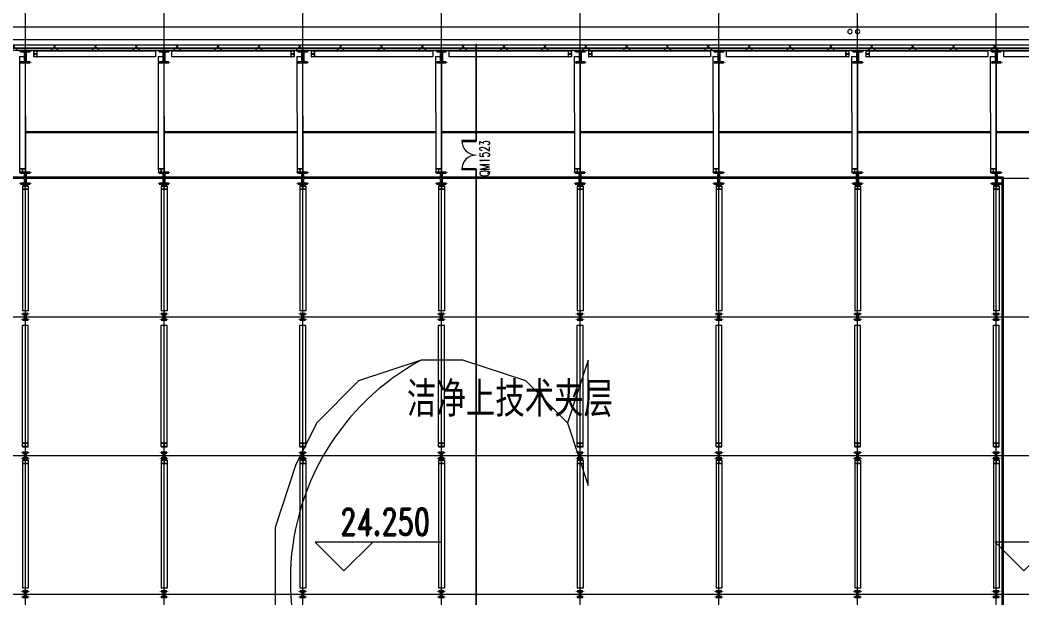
# Model space of a CAD drawing. Header units: millimetres. Extents: x -30000 to 430621, y -31706 to 192400.
# Drawn here: x 14121 to 66133, y 129402 to 159412 of the extents above; entities that cross this region are included whole.
import ezdxf

# ---------------------------------------------------------------- set-up
doc = ezdxf.new("R2010")
doc.units = ezdxf.units.MM
doc.linetypes.add('轴网线', pattern=[22.04, 18.38, -1.83, 0, -1.83])
doc.layers.get('0').update_dxf_attribs({"color": 8})
for name, color, linetype, lineweight in [('A-ANNO-NOTE', 8, 'Continuous', 5), ('A-AREA-IDEN', 8, 'Continuous', 9), ('A-DETL-GENF', 8, 'Continuous', 18), ('A-DOOR', 8, 'Continuous', 5), ('A-DOOR-IDEN', 8, 'Continuous', 9), ('A-DOOR-OPNG', 8, 'Continuous', 5), ('A-FLOR-HRAL', 8, 'Continuous', 5), ('A-WALL', 8, 'Continuous', 5), ('A-WALL-FNSH', 8, 'Continuous', 9), ('A-WALL-PATT', 8, 'Continuous', 9), ('G-IMPT', 8, 'Continuous', 5), ('P-PIPE', 8, 'Continuous', 5), ('S-BEAM', 8, 'Continuous', 5), ('S-COLS', 8, 'Continuous', 5), ('S-GRID', 8, 'Continuous', 9)]:
    doc.layers.add(name, color=color, linetype=linetype, lineweight=lineweight)
doc.styles.add('RomanD_1', font='romand__.ttf', dxfattribs={"width": 0.7, "height": 500})
doc.styles.add('RomanD_2', font='romand__.ttf', dxfattribs={"width": 0.7, "height": 1400})
doc.styles.add('仿宋_4', font='simfang.ttf', dxfattribs={"width": 0.7, "height": 1600})
pattern_1 = [(45, (-4e-09, 0), (-1060.66, 1060.66), []), (135, (-4e-09, 0), (-1060.66, -1060.66), [])]

# ---------------------------------------------------------------- blocks, each defined once
blk = doc.blocks.new('X-AR-F3-00-W-002_HLP2_rvt-1-LAY-4F-1_500-A')
at = {"layer": 'P-PIPE', "color": 96, "true_color": 0x007f00}
for centre, start, end in [((57200, 158811), 0, 180), ((57200, 158811), 180, 0), ((57600, 158811), 0, 180), ((57600, 158811), 180, 0)]:
    blk.add_arc(centre, 110, start, end, dxfattribs=at)
blk = doc.blocks.new('钢_柱_焊接H - H600X500X20X30-659261-LAY-4F-1_500-A')
at = {"layer": 'S-COLS', "lineweight": 15, "true_color": 0xdddddd}
blk.add_hatch(color=254, dxfattribs=at).paths.add_polyline_path([(-250, -300), (250, -300), (250, -270), (10, -270), (10, 270), (250, 270), (250, 300), (-250, 300), (-250, 270), (-10, 270), (-10, -270), (-250, -270)], flags=0)
at = {"layer": 'S-COLS', "color": 8, "lineweight": 35, "true_color": 0x777777}
for p, q in [((-250, 300), (250, 300)), ((-250, 270), (-250, 300)), ((-10, 270), (-250, 270)), ((-10, -270), (-10, 270)), ((10, 270), (10, -270)), ((250, 270), (10, 270)), ((250, 300), (250, 270)), ((-250, -270), (-10, -270)), ((-250, -300), (-250, -270)), ((250, -300), (-250, -300)), ((10, -270), (250, -270)), ((250, -270), (250, -300))]:
    blk.add_line(p, q, dxfattribs=at)
blk = doc.blocks.new('钢_柱_热轧H - HW300X300-659267-LAY-4F-1_500-A')
at = {"layer": 'S-COLS', "lineweight": 15, "true_color": 0xdddddd}
h = blk.add_hatch(color=254, dxfattribs=at)
h.paths.add_polyline_path([(5, -122), (5, 122), (-5, 122), (-5, -122)], flags=0)
h.paths.add_polyline_path([(9, -131), (5, -122), (-5, -131), (5, -131)], flags=0)
h.paths.add_polyline_path([(-8, -150), (150, -150), (150, -135), (-150, -135), (-145, -150)], flags=0)
h.paths.add_polyline_path([(5, 122), (5, 131), (-5, 129)], flags=0)
h.paths.add_polyline_path([(9, 131), (18, 135), (150, 135), (150, 150), (-150, 150), (-145, 135), (5, 132)], flags=0)
at = {"layer": 'S-COLS', "color": 8, "lineweight": 35, "true_color": 0x777777}
for p, q in [((-150, 150), (150, 150)), ((-150, 135), (-150, 150)), ((-18, 135), (-150, 135)), ((-5, -122), (-5, 122)), ((5, 122), (5, -122)), ((150, 135), (18, 135)), ((150, 150), (150, 135)), ((-150, -135), (-18, -135)), ((-150, -150), (-150, -135)), ((150, -150), (-150, -150)), ((18, -135), (150, -135)), ((150, -135), (150, -150))]:
    blk.add_line(p, q, dxfattribs=at)
for centre, start, end in [((-18, 122), 360, 90), ((18, 122), 90, 180), ((-18, -122), 270, 360), ((18, -122), 180, 270)]:
    blk.add_arc(centre, 13, start, end, dxfattribs=at)
blk = doc.blocks.new('钢_柱_热轧H - HW300X300-659268-LAY-4F-1_500-A')
at = {"layer": 'S-COLS', "lineweight": 15, "true_color": 0xdddddd}
h = blk.add_hatch(color=254, dxfattribs=at)
h.paths.add_polyline_path([(5, 122), (5, 131), (-5, 129), (0, 125)], flags=0)
h.paths.add_polyline_path([(5, -122), (0, 122), (-5, 122), (0, -122)], flags=0)
h.paths.add_polyline_path([(9, -131), (5, -122), (0, -131), (5, -131)], flags=0)
h.paths.add_polyline_path([(-150, -150), (150, -150), (150, -135), (-150, -135)], flags=0)
h.paths.add_polyline_path([(9, 131), (18, 135), (150, 135), (150, 150), (-150, 150), (-145, 135), (5, 132)], flags=0)
at = {"layer": 'S-COLS', "color": 8, "lineweight": 35, "true_color": 0x777777}
for p, q in [((-150, 150), (150, 150)), ((-150, 135), (-150, 150)), ((-18, 135), (-150, 135)), ((-5, -122), (-5, 122)), ((5, 122), (5, -122)), ((150, 135), (18, 135)), ((150, 150), (150, 135)), ((-150, -135), (-18, -135)), ((-150, -150), (-150, -135)), ((150, -150), (-150, -150)), ((18, -135), (150, -135)), ((150, -135), (150, -150))]:
    blk.add_line(p, q, dxfattribs=at)
for centre, start, end in [((-18, 122), 360, 90), ((18, 122), 90, 180), ((-18, -122), 270, 360), ((18, -122), 180, 270)]:
    blk.add_arc(centre, 13, start, end, dxfattribs=at)
blk = doc.blocks.new('钢_柱_热轧H - HW300X300-659269-LAY-4F-1_500-A')
at = {"layer": 'S-COLS', "lineweight": 15, "true_color": 0xdddddd}
h = blk.add_hatch(color=254, dxfattribs=at)
h.paths.add_polyline_path([(5, -122), (5, 122), (-5, 122), (-5, -122)], flags=0)
h.paths.add_polyline_path([(9, -131), (5, -122), (-5, -131), (5, -131)], flags=0)
h.paths.add_polyline_path([(-150, -150), (150, -150), (150, -135), (-150, -135), (-150, -150)], flags=0)
h.paths.add_polyline_path([(5, 122), (5, 131), (-5, 129)], flags=0)
h.paths.add_polyline_path([(9, 131), (18, 135), (150, 135), (150, 150), (-150, 150), (-145, 135), (5, 132)], flags=0)
at = {"layer": 'S-COLS', "color": 8, "lineweight": 35, "true_color": 0x777777}
for p, q in [((-150, 150), (150, 150)), ((-150, 135), (-150, 150)), ((-18, 135), (-150, 135)), ((-5, -122), (-5, 122)), ((5, 122), (5, -122)), ((150, 135), (18, 135)), ((150, 150), (150, 135)), ((-150, -135), (-18, -135)), ((-150, -150), (-150, -135)), ((150, -150), (-150, -150)), ((18, -135), (150, -135)), ((150, -135), (150, -150))]:
    blk.add_line(p, q, dxfattribs=at)
for centre, start, end in [((-18, 122), 360, 90), ((18, 122), 90, 180), ((-18, -122), 270, 360), ((18, -122), 180, 270)]:
    blk.add_arc(centre, 13, start, end, dxfattribs=at)
blk = doc.blocks.new('钢_柱_焊接H - H600X500X20X30-V91-LAY-4F-1_500-A')
at = {"layer": 'S-COLS', "lineweight": 15, "true_color": 0xdddddd}
h = blk.add_hatch(color=254, dxfattribs=at)
h.paths.add_polyline_path([(0, -300), (250, -300), (250, -270), (10, -270), (10, 0), (-10, 0), (-10, -270), (-250, -270), (-250, -300), (-81, -300)], flags=0)
h.paths.add_polyline_path([(10, 50), (10, 270), (250, 270), (250, 300), (-250, 298), (-250, 270), (-10, 270), (-10, 50), (5, 50)], flags=0)
at = {"layer": 'S-COLS', "color": 8, "lineweight": 35, "true_color": 0x777777}
for p, q in [((-250, 270), (-250, 298)), ((-10, 270), (-250, 270)), ((-10, 50), (-10, 270)), ((-10, -270), (-10, 0)), ((5, 300), (250, 300)), ((10, 270), (10, 50)), ((250, 270), (10, 270)), ((10, 0), (10, -270)), ((250, 300), (250, 270)), ((-250, -270), (-10, -270)), ((-250, -300), (-250, -270)), ((250, -300), (-250, -300)), ((10, -270), (250, -270)), ((250, -270), (250, -300))]:
    blk.add_line(p, q, dxfattribs=at)
blk = doc.blocks.new('钢_柱_焊接H - H600X500X20X30-V92-LAY-4F-1_500-A')
at = {"layer": 'S-COLS', "lineweight": 15, "true_color": 0xdddddd}
h = blk.add_hatch(color=254, dxfattribs=at)
h.paths.add_polyline_path([(-250, -300), (250, -300), (250, -270), (10, -270), (10, 0), (-10, 0), (-10, -270), (-250, -270)], flags=0)
h.paths.add_polyline_path([(-10, 50), (10, 50), (10, 270), (250, 270), (250, 300), (-250, 298), (-250, 270), (-10, 270)], flags=0)
at = {"layer": 'S-COLS', "color": 8, "lineweight": 35, "true_color": 0x777777}
for p, q in [((-250, 270), (-250, 298)), ((-10, 270), (-250, 270)), ((-10, 50), (-10, 270)), ((-10, -270), (-10, 0)), ((5, 300), (250, 300)), ((10, 270), (10, 50)), ((250, 270), (10, 270)), ((10, 0), (10, -270)), ((250, 300), (250, 270)), ((-250, -270), (-10, -270)), ((-250, -300), (-250, -270)), ((250, -300), (-250, -300)), ((10, -270), (250, -270)), ((250, -270), (250, -300))]:
    blk.add_line(p, q, dxfattribs=at)
blk = doc.blocks.new('钢_柱_焊接H - H600X500X20X30-V93-LAY-4F-1_500-A')
at = {"layer": 'S-COLS', "lineweight": 15, "true_color": 0xdddddd}
h = blk.add_hatch(color=254, dxfattribs=at)
h.paths.add_polyline_path([(-250, -300), (250, -300), (250, -270), (10, -270), (10, 0), (-10, 0), (-10, -270), (-250, -270)], flags=0)
h.paths.add_polyline_path([(-10, 50), (10, 50), (10, 270), (250, 270), (250, 300), (-250, 298), (-250, 270), (-10, 270)], flags=0)
at = {"layer": 'S-COLS', "color": 8, "lineweight": 35, "true_color": 0x777777}
for p, q in [((-250, 270), (-250, 298)), ((-10, 270), (-250, 270)), ((-10, 50), (-10, 270)), ((-10, -270), (-10, 0)), ((5, 300), (250, 300)), ((10, 270), (10, 50)), ((250, 270), (10, 270)), ((10, 0), (10, -270)), ((250, 300), (250, 270)), ((-250, -270), (-10, -270)), ((-250, -300), (-250, -270)), ((250, -300), (-250, -300)), ((10, -270), (250, -270)), ((250, -270), (250, -300))]:
    blk.add_line(p, q, dxfattribs=at)
blk = doc.blocks.new('钢_柱_焊接H - H600X500X20X30-V94-LAY-4F-1_500-A')
at = {"layer": 'S-COLS', "lineweight": 15, "true_color": 0xdddddd}
h = blk.add_hatch(color=254, dxfattribs=at)
h.paths.add_polyline_path([(250, -300), (250, -270), (10, -270), (10, 0), (-10, 0), (-10, -270), (-250, -270), (-250, -300)], flags=0)
h.paths.add_polyline_path([(-10, 50), (10, 50), (10, 270), (250, 270), (250, 300), (-250, 298), (-250, 270), (-10, 270)], flags=0)
at = {"layer": 'S-COLS', "color": 8, "lineweight": 35, "true_color": 0x777777}
for p, q in [((-250, 270), (-250, 298)), ((-10, 270), (-250, 270)), ((-10, 50), (-10, 270)), ((-10, -270), (-10, 0)), ((5, 300), (250, 300)), ((10, 270), (10, 50)), ((250, 270), (10, 270)), ((10, 0), (10, -270)), ((250, 300), (250, 270)), ((-250, -270), (-10, -270)), ((-250, -300), (-250, -270)), ((250, -300), (-250, -300)), ((10, -270), (250, -270)), ((250, -270), (250, -300))]:
    blk.add_line(p, q, dxfattribs=at)
blk = doc.blocks.new('钢_柱_焊接H - H600X500X20X30-V95-LAY-4F-1_500-A')
at = {"layer": 'S-COLS', "lineweight": 15, "true_color": 0xdddddd}
h = blk.add_hatch(color=254, dxfattribs=at)
h.paths.add_polyline_path([(0, -300), (250, -300), (250, -270), (10, -270), (10, 0), (-10, 0), (-10, -270), (-250, -270), (-250, -300), (-145, -300)], flags=0)
h.paths.add_polyline_path([(-2, 50), (10, 50), (10, 270), (250, 270), (250, 300), (-250, 298), (-250, 270), (-10, 270), (-10, 50)], flags=0)
at = {"layer": 'S-COLS', "color": 8, "lineweight": 35, "true_color": 0x777777}
for p, q in [((-250, 270), (-250, 298)), ((-10, 270), (-250, 270)), ((-10, 50), (-10, 270)), ((-10, -270), (-10, 0)), ((5, 300), (250, 300)), ((10, 270), (10, 50)), ((250, 270), (10, 270)), ((10, 0), (10, -270)), ((250, 300), (250, 270)), ((-250, -270), (-10, -270)), ((-250, -300), (-250, -270)), ((250, -300), (-250, -300)), ((10, -270), (250, -270)), ((250, -270), (250, -300))]:
    blk.add_line(p, q, dxfattribs=at)
blk = doc.blocks.new('钢_柱_焊接H - H600X500X20X30-V96-LAY-4F-1_500-A')
at = {"layer": 'S-COLS', "lineweight": 15, "true_color": 0xdddddd}
h = blk.add_hatch(color=254, dxfattribs=at)
h.paths.add_polyline_path([(5, -300), (250, -300), (250, -270), (10, -270), (10, 0), (-10, 0), (-10, -270), (-250, -270), (-250, -300), (0, -300)], flags=0)
h.paths.add_polyline_path([(-10, 50), (10, 50), (10, 270), (250, 270), (250, 300), (-250, 298), (-250, 270), (-10, 270), (-10, 102)], flags=0)
at = {"layer": 'S-COLS', "color": 8, "lineweight": 35, "true_color": 0x777777}
for p, q in [((-250, 270), (-250, 298)), ((-10, 270), (-250, 270)), ((-10, 50), (-10, 270)), ((-10, -270), (-10, 0)), ((5, 300), (250, 300)), ((10, 270), (10, 50)), ((250, 270), (10, 270)), ((10, 0), (10, -270)), ((250, 300), (250, 270)), ((-250, -270), (-10, -270)), ((-250, -300), (-250, -270)), ((250, -300), (-250, -300)), ((10, -270), (250, -270)), ((250, -270), (250, -300))]:
    blk.add_line(p, q, dxfattribs=at)
blk = doc.blocks.new('钢_梁_焊接H - H300X300X10X15-658892-LAY-4F-1_500-A')
at = {"layer": 'S-BEAM', "color": 8, "lineweight": 15, "true_color": 0x777777}
for p, q in [((14250, 143565), (14550, 143565)), ((14250, 137446), (14250, 143565)), ((14550, 137446), (14550, 143565)), ((14550, 137446), (14250, 137446)), ((14250, 137446), (14250, 137436)), ((14250, 137436), (14395, 137436)), ((14250, 137267), (14250, 137436)), ((14395, 137436), (14395, 137267)), ((14405, 137267), (14405, 137436)), ((14405, 137436), (14550, 137436)), ((14550, 137436), (14550, 137446)), ((14550, 137267), (14550, 137436)), ((14395, 137267), (14250, 137267)), ((14250, 137267), (14250, 137258)), ((14250, 137258), (14550, 137258)), ((14550, 137267), (14405, 137267)), ((14550, 137258), (14550, 137267))]:
    blk.add_line(p, q, dxfattribs=at)
blk = doc.blocks.new('钢_梁_焊接H - H300X300X10X15-658893-LAY-4F-1_500-A')
at = {"layer": 'S-BEAM', "color": 8, "lineweight": 15, "true_color": 0x777777}
for p, q in [((14550, 150800), (14250, 150800)), ((14250, 150800), (14250, 150791)), ((14250, 150791), (14395, 150791)), ((14250, 150791), (14250, 150630)), ((14395, 150630), (14250, 150630)), ((14250, 150630), (14250, 150621)), ((14250, 150621), (14550, 150621)), ((14250, 150621), (14250, 144310)), ((14395, 150791), (14395, 150630)), ((14405, 150630), (14405, 150791)), ((14405, 150791), (14550, 150791)), ((14550, 150630), (14405, 150630)), ((14550, 150791), (14550, 150800)), ((14550, 150791), (14550, 150630)), ((14550, 150621), (14550, 150630)), ((14550, 150621), (14550, 144310)), ((14550, 144310), (14250, 144310))]:
    blk.add_line(p, q, dxfattribs=at)
blk = doc.blocks.new('钢_梁_焊接H - H300X300X10X15-658894-LAY-4F-1_500-A')
at = {"layer": 'S-BEAM', "color": 8, "lineweight": 15, "true_color": 0x777777}
for p, q in [((14550, 136567), (14250, 136567)), ((14250, 136567), (14250, 136558)), ((14250, 136558), (14395, 136558)), ((14250, 136558), (14250, 136389)), ((14395, 136389), (14250, 136389)), ((14250, 136389), (14250, 136379)), ((14250, 136379), (14550, 136379)), ((14250, 136379), (14250, 129906)), ((14395, 136558), (14395, 136389)), ((14405, 136389), (14405, 136558)), ((14405, 136558), (14550, 136558)), ((14550, 136389), (14405, 136389)), ((14550, 136558), (14550, 136567)), ((14550, 136558), (14550, 136389)), ((14550, 136379), (14550, 136389)), ((14550, 136379), (14550, 129906)), ((14550, 129906), (14250, 129906))]:
    blk.add_line(p, q, dxfattribs=at)
blk = doc.blocks.new('钢_梁_焊接H - H300X300X10X15-659056-LAY-4F-1_500-A')
at = {"layer": 'S-BEAM', "color": 8, "lineweight": 15, "true_color": 0x777777}
for p, q in [((14090, 157522), (14390, 157522)), ((14090, 157522), (14099, 151688)), ((14391, 157200), (14399, 151689)), ((14399, 151689), (14099, 151688)), ((14099, 151688), (14099, 151679)), ((14099, 151679), (14244, 151679)), ((14099, 151679), (14100, 151507)), ((14245, 151508), (14100, 151507)), ((14100, 151507), (14100, 151498)), ((14100, 151498), (14400, 151498)), ((14244, 151679), (14245, 151508)), ((14255, 151508), (14254, 151679)), ((14254, 151679), (14399, 151679)), ((14400, 151508), (14255, 151508)), ((14399, 151679), (14399, 151689)), ((14399, 151679), (14400, 151508)), ((14400, 151498), (14400, 151508))]:
    blk.add_line(p, q, dxfattribs=at)
blk = doc.blocks.new('钢_梁_焊接H - H300X300X10X15-V361-LAY-4F-1_500-A')
at = {"layer": 'S-BEAM', "color": 8, "lineweight": 15, "true_color": 0x777777}
for p, q in [((21290, 157522), (21590, 157522)), ((21290, 157522), (21299, 151688)), ((21591, 157200), (21599, 151689)), ((21599, 151689), (21299, 151688)), ((21299, 151688), (21299, 151679)), ((21299, 151679), (21444, 151679)), ((21299, 151679), (21300, 151507)), ((21445, 151508), (21300, 151507)), ((21300, 151507), (21300, 151498)), ((21300, 151498), (21600, 151498)), ((21444, 151679), (21445, 151508)), ((21455, 151508), (21454, 151679)), ((21454, 151679), (21599, 151679)), ((21600, 151508), (21455, 151508)), ((21599, 151679), (21599, 151689)), ((21599, 151679), (21600, 151508)), ((21600, 151498), (21600, 151508))]:
    blk.add_line(p, q, dxfattribs=at)
blk = doc.blocks.new('钢_梁_焊接H - H300X300X10X15-V362-LAY-4F-1_500-A')
at = {"layer": 'S-BEAM', "color": 8, "lineweight": 15, "true_color": 0x777777}
for p, q in [((28490, 157522), (28790, 157522)), ((28490, 157522), (28499, 151688)), ((28791, 157200), (28799, 151689)), ((28799, 151689), (28499, 151688)), ((28499, 151688), (28499, 151679)), ((28499, 151679), (28644, 151679)), ((28499, 151679), (28500, 151507)), ((28645, 151508), (28500, 151507)), ((28500, 151507), (28500, 151498)), ((28500, 151498), (28800, 151498)), ((28644, 151679), (28645, 151508)), ((28655, 151508), (28654, 151679)), ((28654, 151679), (28799, 151679)), ((28800, 151508), (28655, 151508)), ((28799, 151679), (28799, 151689)), ((28799, 151679), (28800, 151508)), ((28800, 151498), (28800, 151508))]:
    blk.add_line(p, q, dxfattribs=at)
blk = doc.blocks.new('钢_梁_焊接H - H300X300X10X15-V363-LAY-4F-1_500-A')
at = {"layer": 'S-BEAM', "color": 8, "lineweight": 15, "true_color": 0x777777}
for p, q in [((35690, 157522), (35990, 157522)), ((35690, 157522), (35699, 151688)), ((35991, 157200), (35999, 151689)), ((35999, 151689), (35699, 151688)), ((35699, 151688), (35699, 151679)), ((35699, 151679), (35844, 151679)), ((35699, 151679), (35700, 151507)), ((35845, 151508), (35700, 151507)), ((35700, 151507), (35700, 151498)), ((35700, 151498), (36000, 151498)), ((35844, 151679), (35845, 151508)), ((35855, 151508), (35854, 151679)), ((35854, 151679), (35999, 151679)), ((36000, 151508), (35855, 151508)), ((35999, 151679), (35999, 151689)), ((35999, 151679), (36000, 151508)), ((36000, 151498), (36000, 151508))]:
    blk.add_line(p, q, dxfattribs=at)
blk = doc.blocks.new('钢_梁_焊接H - H300X300X10X15-V364-LAY-4F-1_500-A')
at = {"layer": 'S-BEAM', "color": 8, "lineweight": 15, "true_color": 0x777777}
for p, q in [((42890, 157522), (43190, 157522)), ((42890, 157522), (42899, 151688)), ((43191, 157200), (43199, 151689)), ((43199, 151689), (42899, 151688)), ((42899, 151688), (42899, 151679)), ((42899, 151679), (43044, 151679)), ((42899, 151679), (42900, 151507)), ((43045, 151508), (42900, 151507)), ((42900, 151507), (42900, 151498)), ((42900, 151498), (43200, 151498)), ((43044, 151679), (43045, 151508)), ((43055, 151508), (43054, 151679)), ((43054, 151679), (43199, 151679)), ((43200, 151508), (43055, 151508)), ((43199, 151679), (43199, 151689)), ((43199, 151679), (43200, 151508)), ((43200, 151498), (43200, 151508))]:
    blk.add_line(p, q, dxfattribs=at)
blk = doc.blocks.new('钢_梁_焊接H - H300X300X10X15-V365-LAY-4F-1_500-A')
at = {"layer": 'S-BEAM', "color": 8, "lineweight": 15, "true_color": 0x777777}
for p, q in [((50090, 157522), (50390, 157522)), ((50090, 157522), (50099, 151688)), ((50391, 157200), (50399, 151689)), ((50399, 151689), (50099, 151688)), ((50099, 151688), (50099, 151679)), ((50099, 151679), (50244, 151679)), ((50099, 151679), (50100, 151507)), ((50245, 151508), (50100, 151507)), ((50100, 151507), (50100, 151498)), ((50100, 151498), (50400, 151498)), ((50244, 151679), (50245, 151508)), ((50255, 151508), (50254, 151679)), ((50254, 151679), (50399, 151679)), ((50400, 151508), (50255, 151508)), ((50399, 151679), (50399, 151689)), ((50399, 151679), (50400, 151508)), ((50400, 151498), (50400, 151508))]:
    blk.add_line(p, q, dxfattribs=at)
blk = doc.blocks.new('钢_梁_焊接H - H300X300X10X15-V366-LAY-4F-1_500-A')
at = {"layer": 'S-BEAM', "color": 8, "lineweight": 15, "true_color": 0x777777}
for p, q in [((57290, 157522), (57590, 157522)), ((57290, 157522), (57299, 151688)), ((57591, 157200), (57599, 151689)), ((57599, 151689), (57299, 151688)), ((57299, 151688), (57299, 151679)), ((57299, 151679), (57444, 151679)), ((57299, 151679), (57300, 151507)), ((57445, 151508), (57300, 151507)), ((57300, 151507), (57300, 151498)), ((57300, 151498), (57600, 151498)), ((57444, 151679), (57445, 151508)), ((57455, 151508), (57454, 151679)), ((57454, 151679), (57599, 151679)), ((57600, 151508), (57455, 151508)), ((57599, 151679), (57599, 151689)), ((57599, 151679), (57600, 151508)), ((57600, 151498), (57600, 151508))]:
    blk.add_line(p, q, dxfattribs=at)
blk = doc.blocks.new('钢_梁_焊接H - H300X300X10X15-V367-LAY-4F-1_500-A')
at = {"layer": 'S-BEAM', "color": 8, "lineweight": 15, "true_color": 0x777777}
for p, q in [((64490, 157522), (64790, 157522)), ((64490, 157522), (64499, 151688)), ((64791, 157200), (64799, 151689)), ((64799, 151689), (64499, 151688)), ((64499, 151688), (64499, 151679)), ((64499, 151679), (64644, 151679)), ((64499, 151679), (64500, 151507)), ((64645, 151508), (64500, 151507)), ((64500, 151507), (64500, 151498)), ((64500, 151498), (64800, 151498)), ((64644, 151679), (64645, 151508)), ((64655, 151508), (64654, 151679)), ((64654, 151679), (64799, 151679)), ((64800, 151508), (64655, 151508)), ((64799, 151679), (64799, 151689)), ((64799, 151679), (64800, 151508)), ((64800, 151498), (64800, 151508))]:
    blk.add_line(p, q, dxfattribs=at)
blk = doc.blocks.new('钢_梁_热轧H - HW300X300-659066-LAY-4F-1_500-A')
at = {"layer": 'S-BEAM', "color": 8, "lineweight": 15, "true_color": 0x777777}
for p, q in [((65196, 157500), (65196, 157800)), ((71382, 157800), (65196, 157800)), ((71391, 157800), (71382, 157800)), ((71382, 157800), (71382, 157500)), ((71391, 157668), (71391, 157800)), ((71548, 157800), (71391, 157800)), ((71391, 157500), (71391, 157632)), ((71540, 157655), (71398, 157655)), ((71398, 157645), (71540, 157645)), ((71556, 157800), (71548, 157800)), ((71548, 157800), (71548, 157668)), ((71548, 157632), (71548, 157500)), ((71556, 157500), (71556, 157800)), ((71382, 157500), (65196, 157500)), ((71382, 157500), (71391, 157500)), ((71548, 157500), (71391, 157500)), ((71548, 157500), (71556, 157500))]:
    blk.add_line(p, q, dxfattribs=at)
for centre, start_param, end_param in [((71398, 157668), 1.570796, 3.141593), ((71398, 157632), 0, 1.570796), ((71540, 157668), 3.141593, 4.712389), ((71540, 157632), 4.712389, 6.283185)]:
    blk.add_ellipse(centre, major_axis=(0, 13), ratio=0.581772, start_param=start_param, end_param=end_param, dxfattribs=at)
blk = doc.blocks.new('钢_梁_热轧H - HW300X300-659067-LAY-4F-1_500-A')
at = {"layer": 'S-BEAM', "color": 8, "lineweight": 15, "true_color": 0x777777}
for p, q in [((50796, 157500), (50796, 157800)), ((56982, 157800), (50796, 157800)), ((56991, 157800), (56982, 157800)), ((56982, 157800), (56982, 157500)), ((56991, 157668), (56991, 157800)), ((57148, 157800), (56991, 157800)), ((56991, 157500), (56991, 157632)), ((57140, 157655), (56998, 157655)), ((56998, 157645), (57140, 157645)), ((57156, 157800), (57148, 157800)), ((57148, 157800), (57148, 157668)), ((57148, 157632), (57148, 157500)), ((57156, 157500), (57156, 157800)), ((56982, 157500), (50796, 157500)), ((56982, 157500), (56991, 157500)), ((57148, 157500), (56991, 157500)), ((57148, 157500), (57156, 157500))]:
    blk.add_line(p, q, dxfattribs=at)
for centre, start_param, end_param in [((56998, 157668), 1.570796, 3.141593), ((56998, 157632), 0, 1.570796), ((57140, 157668), 3.141593, 4.712389), ((57140, 157632), 4.712389, 6.283185)]:
    blk.add_ellipse(centre, major_axis=(0, 13), ratio=0.581772, start_param=start_param, end_param=end_param, dxfattribs=at)
blk = doc.blocks.new('钢_梁_热轧H - HW300X300-659068-LAY-4F-1_500-A')
at = {"layer": 'S-BEAM', "color": 8, "lineweight": 15, "true_color": 0x777777}
for p, q in [((36396, 157500), (36396, 157800)), ((37775, 157800), (36396, 157800)), ((42582, 157800), (37825, 157800)), ((42591, 157800), (42582, 157800)), ((42582, 157800), (42582, 157500)), ((42591, 157668), (42591, 157800)), ((42748, 157800), (42591, 157800)), ((42591, 157500), (42591, 157632)), ((42740, 157655), (42598, 157655)), ((42598, 157645), (42740, 157645)), ((42756, 157800), (42748, 157800)), ((42748, 157800), (42748, 157668)), ((42748, 157632), (42748, 157500)), ((42756, 157500), (42756, 157800)), ((37775, 157500), (36396, 157500)), ((42582, 157500), (37825, 157500)), ((42582, 157500), (42591, 157500)), ((42748, 157500), (42591, 157500)), ((42748, 157500), (42756, 157500))]:
    blk.add_line(p, q, dxfattribs=at)
for centre, start_param, end_param in [((42598, 157668), 1.570796, 3.141593), ((42598, 157632), 0, 1.570796), ((42740, 157668), 3.141593, 4.712389), ((42740, 157632), 4.712389, 6.283185)]:
    blk.add_ellipse(centre, major_axis=(0, 13), ratio=0.581772, start_param=start_param, end_param=end_param, dxfattribs=at)
blk = doc.blocks.new('钢_梁_热轧H - HW300X300-659069-LAY-4F-1_500-A')
at = {"layer": 'S-BEAM', "color": 8, "lineweight": 15, "true_color": 0x777777}
for p, q in [((21996, 157500), (21996, 157800)), ((28182, 157800), (21996, 157800)), ((28191, 157800), (28182, 157800)), ((28182, 157800), (28182, 157500)), ((28191, 157668), (28191, 157800)), ((28348, 157800), (28191, 157800)), ((28191, 157500), (28191, 157632)), ((28340, 157655), (28198, 157655)), ((28198, 157645), (28340, 157645)), ((28356, 157800), (28348, 157800)), ((28348, 157800), (28348, 157668)), ((28348, 157632), (28348, 157500)), ((28356, 157500), (28356, 157800)), ((28182, 157500), (21996, 157500)), ((28182, 157500), (28191, 157500)), ((28348, 157500), (28191, 157500)), ((28348, 157500), (28356, 157500))]:
    blk.add_line(p, q, dxfattribs=at)
for centre, start_param, end_param in [((28198, 157668), 1.570796, 3.141593), ((28198, 157632), 0, 1.570796), ((28340, 157668), 3.141593, 4.712389), ((28340, 157632), 4.712389, 6.283185)]:
    blk.add_ellipse(centre, major_axis=(0, 13), ratio=0.581772, start_param=start_param, end_param=end_param, dxfattribs=at)
blk = doc.blocks.new('钢_梁_热轧H - HW300X300-659081-LAY-4F-1_500-A')
at = {"layer": 'S-BEAM', "color": 8, "lineweight": 15, "true_color": 0x777777}
for p, q in [((58044, 157800), (58035, 157800)), ((58035, 157800), (58035, 157500)), ((58044, 157668), (58044, 157800)), ((58201, 157800), (58044, 157800)), ((58044, 157500), (58044, 157632)), ((58194, 157655), (58052, 157655)), ((58052, 157645), (58194, 157645)), ((58210, 157800), (58201, 157800)), ((58201, 157800), (58201, 157668)), ((58201, 157632), (58201, 157500)), ((58210, 157500), (58210, 157800)), ((64356, 157800), (58210, 157800)), ((64356, 157800), (64356, 157500)), ((58035, 157500), (58044, 157500)), ((58201, 157500), (58044, 157500)), ((58201, 157500), (58210, 157500)), ((64356, 157500), (58210, 157500))]:
    blk.add_line(p, q, dxfattribs=at)
for centre, start_param, end_param in [((58052, 157668), 1.570796, 3.141593), ((58052, 157632), 0, 1.570796), ((58194, 157668), 3.141593, 4.712389), ((58194, 157632), 4.712389, 6.283185)]:
    blk.add_ellipse(centre, major_axis=(0, 13), ratio=0.581772, start_param=start_param, end_param=end_param, dxfattribs=at)
blk = doc.blocks.new('钢_梁_热轧H - HW300X300-659082-LAY-4F-1_500-A')
at = {"layer": 'S-BEAM', "color": 8, "lineweight": 15, "true_color": 0x777777}
for p, q in [((43644, 157800), (43635, 157800)), ((43635, 157800), (43635, 157500)), ((43644, 157668), (43644, 157800)), ((43801, 157800), (43644, 157800)), ((43644, 157500), (43644, 157632)), ((43794, 157655), (43652, 157655)), ((43652, 157645), (43794, 157645)), ((43810, 157800), (43801, 157800)), ((43801, 157800), (43801, 157668)), ((43801, 157632), (43801, 157500)), ((43810, 157500), (43810, 157800)), ((49956, 157800), (43810, 157800)), ((49956, 157800), (49956, 157500)), ((43635, 157500), (43644, 157500)), ((43801, 157500), (43644, 157500)), ((43801, 157500), (43810, 157500)), ((49956, 157500), (43810, 157500))]:
    blk.add_line(p, q, dxfattribs=at)
for centre, start_param, end_param in [((43652, 157668), 1.570796, 3.141593), ((43652, 157632), 0, 1.570796), ((43794, 157668), 3.141593, 4.712389), ((43794, 157632), 4.712389, 6.283185)]:
    blk.add_ellipse(centre, major_axis=(0, 13), ratio=0.581772, start_param=start_param, end_param=end_param, dxfattribs=at)
blk = doc.blocks.new('钢_梁_热轧H - HW300X300-659083-LAY-4F-1_500-A')
at = {"layer": 'S-BEAM', "color": 8, "lineweight": 15, "true_color": 0x777777}
for p, q in [((29244, 157800), (29235, 157800)), ((29235, 157800), (29235, 157500)), ((29244, 157668), (29244, 157800)), ((29401, 157800), (29244, 157800)), ((29244, 157500), (29244, 157632)), ((29394, 157655), (29252, 157655)), ((29252, 157645), (29394, 157645)), ((29410, 157800), (29401, 157800)), ((29401, 157800), (29401, 157668)), ((29401, 157632), (29401, 157500)), ((29410, 157500), (29410, 157800)), ((35556, 157800), (29410, 157800)), ((35556, 157800), (35556, 157500)), ((29235, 157500), (29244, 157500)), ((29401, 157500), (29244, 157500)), ((29401, 157500), (29410, 157500)), ((35556, 157500), (29410, 157500))]:
    blk.add_line(p, q, dxfattribs=at)
for centre, start_param, end_param in [((29252, 157668), 1.570796, 3.141593), ((29252, 157632), 0, 1.570796), ((29394, 157668), 3.141593, 4.712389), ((29394, 157632), 4.712389, 6.283185)]:
    blk.add_ellipse(centre, major_axis=(0, 13), ratio=0.581772, start_param=start_param, end_param=end_param, dxfattribs=at)
blk = doc.blocks.new('钢_梁_热轧H - HW300X300-659084-LAY-4F-1_500-A')
at = {"layer": 'S-BEAM', "color": 8, "lineweight": 15, "true_color": 0x777777}
for p, q in [((14844, 157800), (14835, 157800)), ((14835, 157800), (14835, 157500)), ((14844, 157668), (14844, 157800)), ((15001, 157800), (14844, 157800)), ((14844, 157500), (14844, 157632)), ((14994, 157655), (14852, 157655)), ((14852, 157645), (14994, 157645)), ((15010, 157800), (15001, 157800)), ((15001, 157800), (15001, 157668)), ((15001, 157632), (15001, 157500)), ((15010, 157500), (15010, 157800)), ((21156, 157800), (15010, 157800)), ((21156, 157800), (21156, 157500)), ((14835, 157500), (14844, 157500)), ((15001, 157500), (14844, 157500)), ((15001, 157500), (15010, 157500)), ((21156, 157500), (15010, 157500))]:
    blk.add_line(p, q, dxfattribs=at)
for centre, start_param, end_param in [((14852, 157668), 1.570796, 3.141593), ((14852, 157632), 0, 1.570796), ((14994, 157668), 3.141593, 4.712389), ((14994, 157632), 4.712389, 6.283185)]:
    blk.add_ellipse(centre, major_axis=(0, 13), ratio=0.581772, start_param=start_param, end_param=end_param, dxfattribs=at)
blk = doc.blocks.new('X-ST-F3-04-C-002_HLP2_rvt-1-LAY-4F-1_500-A')
at = {"color": 8, "lineweight": 15, "true_color": 0x777777}
for name, p in [('钢_柱_焊接H - H600X500X20X30-659261-LAY-4F-1_500-A', (14400, 157500)), ('钢_梁_热轧H - HW300X300-659084-LAY-4F-1_500-A', (0, 0)), ('钢_柱_焊接H - H600X500X20X30-659261-LAY-4F-1_500-A', (21600, 157500)), ('钢_梁_热轧H - HW300X300-659069-LAY-4F-1_500-A', (0, 0)), ('钢_柱_焊接H - H600X500X20X30-659261-LAY-4F-1_500-A', (28800, 157500)), ('钢_梁_热轧H - HW300X300-659083-LAY-4F-1_500-A', (0, 0)), ('钢_柱_焊接H - H600X500X20X30-659261-LAY-4F-1_500-A', (36000, 157500)), ('钢_梁_热轧H - HW300X300-659068-LAY-4F-1_500-A', (0, 0)), ('钢_柱_焊接H - H600X500X20X30-659261-LAY-4F-1_500-A', (43200, 157500)), ('钢_梁_热轧H - HW300X300-659082-LAY-4F-1_500-A', (0, 0)), ('钢_柱_焊接H - H600X500X20X30-659261-LAY-4F-1_500-A', (50400, 157500)), ('钢_梁_热轧H - HW300X300-659067-LAY-4F-1_500-A', (0, 0)), ('钢_柱_焊接H - H600X500X20X30-659261-LAY-4F-1_500-A', (57600, 157500)), ('钢_梁_热轧H - HW300X300-659081-LAY-4F-1_500-A', (0, 0)), ('钢_柱_焊接H - H600X500X20X30-659261-LAY-4F-1_500-A', (64800, 157500)), ('钢_梁_热轧H - HW300X300-659066-LAY-4F-1_500-A', (0, 0)), ('钢_梁_焊接H - H300X300X10X15-659056-LAY-4F-1_500-A', (0, 0)), ('钢_梁_焊接H - H300X300X10X15-V361-LAY-4F-1_500-A', (0, 0)), ('钢_梁_焊接H - H300X300X10X15-V362-LAY-4F-1_500-A', (0, 0)), ('钢_梁_焊接H - H300X300X10X15-V363-LAY-4F-1_500-A', (0, 0)), ('钢_梁_焊接H - H300X300X10X15-V364-LAY-4F-1_500-A', (0, 0)), ('钢_梁_焊接H - H300X300X10X15-V365-LAY-4F-1_500-A', (0, 0)), ('钢_梁_焊接H - H300X300X10X15-V366-LAY-4F-1_500-A', (0, 0)), ('钢_梁_焊接H - H300X300X10X15-V367-LAY-4F-1_500-A', (0, 0)), ('钢_柱_焊接H - H600X500X20X30-V91-LAY-4F-1_500-A', (14395, 151200)), ('钢_柱_焊接H - H600X500X20X30-V92-LAY-4F-1_500-A', (21595, 151200)), ('钢_柱_焊接H - H600X500X20X30-V93-LAY-4F-1_500-A', (28795, 151200)), ('钢_柱_焊接H - H600X500X20X30-V94-LAY-4F-1_500-A', (35995, 151200)), ('钢_柱_焊接H - H600X500X20X30-V95-LAY-4F-1_500-A', (43195, 151200)), ('钢_柱_焊接H - H600X500X20X30-V92-LAY-4F-1_500-A', (50395, 151200)), ('钢_柱_焊接H - H600X500X20X30-V93-LAY-4F-1_500-A', (57595, 151200)), ('钢_柱_焊接H - H600X500X20X30-V96-LAY-4F-1_500-A', (64795, 151200)), ('钢_梁_焊接H - H300X300X10X15-658893-LAY-4F-1_500-A', (0, 0)), ('钢_梁_焊接H - H300X300X10X15-658893-LAY-4F-1_500-A', (7200, 0)), ('钢_梁_焊接H - H300X300X10X15-658893-LAY-4F-1_500-A', (14400, 0)), ('钢_梁_焊接H - H300X300X10X15-658893-LAY-4F-1_500-A', (21600, 0)), ('钢_梁_焊接H - H300X300X10X15-658893-LAY-4F-1_500-A', (28800, 0)), ('钢_梁_焊接H - H300X300X10X15-658893-LAY-4F-1_500-A', (36000, 0)), ('钢_梁_焊接H - H300X300X10X15-658893-LAY-4F-1_500-A', (43200, 0)), ('钢_梁_焊接H - H300X300X10X15-658893-LAY-4F-1_500-A', (50400, 0)), ('钢_柱_热轧H - HW300X300-659269-LAY-4F-1_500-A', (14395, 144000)), ('钢_柱_热轧H - HW300X300-659269-LAY-4F-1_500-A', (21595, 144000)), ('钢_柱_热轧H - HW300X300-659269-LAY-4F-1_500-A', (28795, 144000)), ('钢_柱_热轧H - HW300X300-659269-LAY-4F-1_500-A', (35995, 144000)), ('钢_柱_热轧H - HW300X300-659269-LAY-4F-1_500-A', (43195, 144000)), ('钢_柱_热轧H - HW300X300-659269-LAY-4F-1_500-A', (50395, 144000)), ('钢_柱_热轧H - HW300X300-659269-LAY-4F-1_500-A', (57595, 144000)), ('钢_柱_热轧H - HW300X300-659269-LAY-4F-1_500-A', (64795, 144000)), ('钢_梁_焊接H - H300X300X10X15-658892-LAY-4F-1_500-A', (0, 0)), ('钢_梁_焊接H - H300X300X10X15-658892-LAY-4F-1_500-A', (7200, 0)), ('钢_梁_焊接H - H300X300X10X15-658892-LAY-4F-1_500-A', (14400, 0)), ('钢_梁_焊接H - H300X300X10X15-658892-LAY-4F-1_500-A', (21600, 0)), ('钢_梁_焊接H - H300X300X10X15-658892-LAY-4F-1_500-A', (28800, 0)), ('钢_梁_焊接H - H300X300X10X15-658892-LAY-4F-1_500-A', (36000, 0)), ('钢_梁_焊接H - H300X300X10X15-658892-LAY-4F-1_500-A', (43200, 0)), ('钢_梁_焊接H - H300X300X10X15-658892-LAY-4F-1_500-A', (50400, 0)), ('钢_柱_热轧H - HW300X300-659268-LAY-4F-1_500-A', (14395, 136800)), ('钢_柱_热轧H - HW300X300-659268-LAY-4F-1_500-A', (21595, 136800)), ('钢_柱_热轧H - HW300X300-659268-LAY-4F-1_500-A', (28795, 136800)), ('钢_柱_热轧H - HW300X300-659268-LAY-4F-1_500-A', (35995, 136800)), ('钢_柱_热轧H - HW300X300-659268-LAY-4F-1_500-A', (43195, 136800)), ('钢_柱_热轧H - HW300X300-659268-LAY-4F-1_500-A', (50395, 136800)), ('钢_柱_热轧H - HW300X300-659268-LAY-4F-1_500-A', (57595, 136800)), ('钢_柱_热轧H - HW300X300-659268-LAY-4F-1_500-A', (64795, 136800)), ('钢_梁_焊接H - H300X300X10X15-658894-LAY-4F-1_500-A', (0, 0)), ('钢_梁_焊接H - H300X300X10X15-658894-LAY-4F-1_500-A', (7200, 0)), ('钢_梁_焊接H - H300X300X10X15-658894-LAY-4F-1_500-A', (14400, 0)), ('钢_梁_焊接H - H300X300X10X15-658894-LAY-4F-1_500-A', (21600, 0)), ('钢_梁_焊接H - H300X300X10X15-658894-LAY-4F-1_500-A', (28800, 0)), ('钢_梁_焊接H - H300X300X10X15-658894-LAY-4F-1_500-A', (36000, 0)), ('钢_梁_焊接H - H300X300X10X15-658894-LAY-4F-1_500-A', (43200, 0)), ('钢_梁_焊接H - H300X300X10X15-658894-LAY-4F-1_500-A', (50400, 0)), ('钢_柱_热轧H - HW300X300-659267-LAY-4F-1_500-A', (14395, 129600)), ('钢_柱_热轧H - HW300X300-659267-LAY-4F-1_500-A', (21595, 129600)), ('钢_柱_热轧H - HW300X300-659267-LAY-4F-1_500-A', (28795, 129600)), ('钢_柱_热轧H - HW300X300-659267-LAY-4F-1_500-A', (35995, 129600)), ('钢_柱_热轧H - HW300X300-659267-LAY-4F-1_500-A', (43195, 129600)), ('钢_柱_热轧H - HW300X300-659267-LAY-4F-1_500-A', (50395, 129600)), ('钢_柱_热轧H - HW300X300-659267-LAY-4F-1_500-A', (57595, 129600)), ('钢_柱_热轧H - HW300X300-659267-LAY-4F-1_500-A', (64795, 129600))]:
    blk.add_blockref(name, p, dxfattribs=at)
blk = doc.blocks.new('顶部扶栏类型 - 顶部扶栏_内部_-3241325-LAY-4F-1_500-A')
at = {"layer": 'A-FLOR-HRAL'}
for p, q in [((4000, 151250), (37776, 151250)), ((37776, 151200), (4050, 151200)), ((37825, 151250), (65150, 151250)), ((65100, 151200), (37825, 151200)), ((65100, 112025), (65100, 151200)), ((65150, 151250), (65150, 112025))]:
    blk.add_line(p, q, dxfattribs=at)
blk = doc.blocks.new('顶部扶栏类型 - 顶部扶栏_内部_-V432-LAY-4F-1_500-A')
at = {"layer": 'A-FLOR-HRAL'}
for p, q in [((37776, 151250), (4000, 151250)), ((37776, 151200), (4050, 151200)), ((65150, 151250), (37825, 151250)), ((65100, 151200), (37825, 151200)), ((65100, 112025), (65100, 151200)), ((65150, 112025), (65150, 151250))]:
    blk.add_line(p, q, dxfattribs=at)
blk = doc.blocks.new('顶部扶栏类型 - 顶部扶栏_内部_-3241510-LAY-4F-1_500-A')
at = {"layer": 'A-FLOR-HRAL'}
for p, q in [((14396, 153600), (21296, 153600)), ((21296, 153550), (14396, 153550)), ((21596, 153600), (28496, 153600)), ((28496, 153550), (21596, 153550)), ((28796, 153600), (35696, 153600)), ((35696, 153550), (28796, 153550)), ((35996, 153600), (37775, 153600)), ((37775, 153550), (35996, 153550)), ((37825, 153600), (42896, 153600)), ((42896, 153550), (37825, 153550)), ((43196, 153600), (50096, 153600)), ((50096, 153550), (43196, 153550)), ((50396, 153600), (57296, 153600)), ((57296, 153550), (50396, 153550)), ((57596, 153600), (64496, 153600)), ((64496, 153550), (57596, 153550)), ((64796, 153600), (71696, 153600)), ((71696, 153550), (64796, 153550))]:
    blk.add_line(p, q, dxfattribs=at)
blk = doc.blocks.new('顶部扶栏类型 - 顶部扶栏_内部_-V440-LAY-4F-1_500-A')
at = {"layer": 'A-FLOR-HRAL'}
for p, q in [((21296, 153600), (14396, 153600)), ((21296, 153550), (14396, 153550)), ((28496, 153600), (21596, 153600)), ((28496, 153550), (21596, 153550)), ((35696, 153600), (28796, 153600)), ((35696, 153550), (28796, 153550)), ((37775, 153600), (35996, 153600)), ((37775, 153550), (35996, 153550)), ((42896, 153600), (37825, 153600)), ((42896, 153550), (37825, 153550)), ((50096, 153600), (43196, 153600)), ((50096, 153550), (43196, 153550)), ((57296, 153600), (50396, 153600)), ((57296, 153550), (50396, 153550)), ((64496, 153600), (57596, 153600)), ((64496, 153550), (57596, 153550)), ((71696, 153600), (64796, 153600)), ((71696, 153550), (64796, 153550))]:
    blk.add_line(p, q, dxfattribs=at)
blk = doc.blocks.new('双扇平开防火门_带观察窗 - QM1523-4721500-LAY-4F-1_500-A')
at = {"layer": 'A-DOOR'}
for p, q in [((-750, 0), (-750, 750)), ((-750, 750), (-710, 750)), ((-750, 750), (-750, 550)), ((-710, 750), (-750, 750)), ((-750, 550), (-750, 350)), ((-710, 750), (-710, 0)), ((-710, 550), (-710, 750)), ((-710, 350), (-710, 550)), ((750, 750), (710, 750)), ((710, 750), (710, 0)), ((750, 750), (710, 750)), ((710, 750), (710, 550)), ((710, 550), (710, 350)), ((750, 0), (750, 750)), ((750, 550), (750, 750)), ((750, 350), (750, 550)), ((-750, 350), (-750, 50)), ((-710, 0), (-750, 0)), ((-710, 50), (-710, 350)), ((710, 350), (710, 50)), ((710, 0), (750, 0)), ((750, 50), (750, 350))]:
    blk.add_line(p, q, dxfattribs=at)
for centre, start, end in [((-750, 0), 0, 90), ((750, 0), 90, 180)]:
    blk.add_arc(centre, 750, start, end, dxfattribs=at)
at = {"layer": 'A-DOOR-OPNG'}
for p, q in [((-750, 25), (-750, -25)), ((750, 25), (750, -25))]:
    blk.add_line(p, q, dxfattribs=at)
blk = doc.blocks.new('分区-小比例 - 分区-小比例_dwg-3125162-LAY-4F-1_500-A')
at = {"layer": 'G-IMPT', "color": 9, "true_color": 0xbababa, "flags": 128}
blk.add_lwpolyline([(47540, 166413), (48622, 163167), (48622, 169675), (47540, 166413), (45376, 168593), (42114, 169675), (39950, 169675), (36688, 168593), (34523, 166413), (33441, 164249), (32359, 160987), (32359, 155561), (33441, 152315), (34523, 150135), (36688, 147971), (39950, 146888), (42114, 146888), (45376, 147971), (47540, 150135), (48622, 152315)], dxfattribs=at)
at = {"layer": 'G-IMPT', "color": 9, "true_color": 0xbababa}
blk.add_arc((46106, 158282), 12950, 118.3832, 241.6168, dxfattribs=at)
blk = doc.blocks.new('分区-小比例 - A-1058767-LAY-4F-1_500-A')
blk.add_blockref('分区-小比例 - 分区-小比例_dwg-3125162-LAY-4F-1_500-A', (5054, 3407))
blk = doc.blocks.new('高程点-说明仿宋-2 - 高程点-说明仿宋-2-1141479-LAY-4F-1_500-A')
at = {"layer": 'A-ANNO-NOTE', "lineweight": 18}
for p, q in [((10.06, 2.99), (-2.99, 2.99)), ((0, 0), (-2.99, 2.99)), ((0, 0), (2.99, 2.99))]:
    blk.add_line(p, q, dxfattribs=at)

msp = doc.modelspace()

# ---------------------------------------------------------------- hatches: boundary and pattern name
at = {"layer": 'A-WALL-PATT', "lineweight": 5}
h = msp.add_hatch(dxfattribs=at)
h.set_pattern_fill('FP_13', color=256, style=0, pattern_type=2)
h.set_pattern_definition(pattern_1)
h.paths.add_polyline_path([(37825, 112025), (37825, 151650), (37775, 151650), (37775, 112025)], flags=0)
h.paths.add_polyline_path([(37825, 153150), (37825, 157850), (37775, 157850), (37775, 153150)], flags=0)
h.paths.add_polyline_path([(37775.5, 158100), (37825, 158100), (37825, 158150), (37775, 158150), (37775, 158100)], flags=0)
h = msp.add_hatch(dxfattribs=at)
h.set_pattern_fill('FP_13', color=256, style=0, pattern_type=2)
h.set_pattern_definition(pattern_1)
h.paths.add_polyline_path([(150, 157950), (244925, 157950), (244925, 158100), (150, 158100), (150, 158075)], flags=0)
h = msp.add_hatch(dxfattribs=at)
h.set_pattern_fill('FP_13', color=256, style=0, pattern_type=2)
h.set_pattern_definition(pattern_1)
h.paths.add_polyline_path([(127313.6, 157850), (244625, 157850), (244625, 157950), (200, 157950), (200, 157850), (123990.1, 157850)], flags=0)

# ---------------------------------------------------------------- linework, layer by layer
at = {"layer": 'A-WALL'}
for p, q in [((37775, 158150), (37775, 153150)), ((37825, 158150), (37775, 158150)), ((37825, 153150), (37825, 158150)), ((244725, 157950), (200, 157950)), ((200, 157850), (244625, 157850)), ((37775, 151650), (37775, 112025)), ((37825, 112025), (37825, 151650))]:
    msp.add_line(p, q, dxfattribs=at)
at = {"layer": 'A-WALL', "lineweight": 9}
for p, q in [((244925, 158100), (0, 158100)), ((150, 157950), (244925, 157950))]:
    msp.add_line(p, q, dxfattribs=at)
at = {"layer": 'A-WALL-FNSH', "lineweight": 5}
for p, q in [((252200, 159050), (-300, 159050)), ((0, 158400), (244925, 158400))]:
    msp.add_line(p, q, dxfattribs=at)
at = {"layer": 'S-GRID', "linetype": '轴网线'}
for p, q in [((14400, -17706.2), (14400, 174400)), ((21600, -17706.2), (21600, 174400)), ((28800, -17706.2), (28800, 174400)), ((36000, -17706.2), (36000, 174400)), ((43200, -17706.2), (43200, 174400)), ((50400, -17706.2), (50400, 174400)), ((57600, -17706.2), (57600, 174400)), ((64800, -17706.2), (64800, 174400)), ((-16000, 158400), (308800, 158400)), ((-16000, 151200), (308800, 151200)), ((-16000, 144000), (308800, 144000)), ((-16000, 136800), (308800, 136800)), ((-16000, 129600), (308800, 129600))]:
    msp.add_line(p, q, dxfattribs=at)

# ---------------------------------------------------------------- block references
at = {"lineweight": 5}
for name in ['X-AR-F3-00-W-002_HLP2_rvt-1-LAY-4F-1_500-A', 'X-ST-F3-04-C-002_HLP2_rvt-1-LAY-4F-1_500-A']:
    msp.add_blockref(name, (0, 0), dxfattribs=at)
at = {"layer": 'A-ANNO-NOTE', "lineweight": 18, "xscale": 500, "yscale": 500, "zscale": 500}
for p in [(30935.8, 130807.2), (66235.8, 130807.2)]:
    msp.add_blockref('高程点-说明仿宋-2 - 高程点-说明仿宋-2-1141479-LAY-4F-1_500-A', p, dxfattribs=at)
at = {"layer": 'A-DETL-GENF', "lineweight": 5}
msp.add_blockref('分区-小比例 - A-1058767-LAY-4F-1_500-A', (-10056.6, -31326.9), dxfattribs=at)
at = {"layer": 'A-DOOR', "rotation": 89.99999999999993}
msp.add_blockref('双扇平开防火门_带观察窗 - QM1523-4721500-LAY-4F-1_500-A', (37800, 152400), dxfattribs=at)
at = {"layer": 'A-FLOR-HRAL'}
for name in ['顶部扶栏类型 - 顶部扶栏_内部_-3241510-LAY-4F-1_500-A', '顶部扶栏类型 - 顶部扶栏_内部_-V440-LAY-4F-1_500-A', '顶部扶栏类型 - 顶部扶栏_内部_-3241325-LAY-4F-1_500-A', '顶部扶栏类型 - 顶部扶栏_内部_-V432-LAY-4F-1_500-A']:
    msp.add_blockref(name, (0, 0), dxfattribs=at)

# ---------------------------------------------------------------- texts
at = {"layer": 'A-ANNO-NOTE', "lineweight": 9, "insert": (30739, 134056.2), "char_height": 1400, "width": 6229.112, "attachment_point": 1, "style": 'RomanD_2'}
msp.add_mtext('24.250', dxfattribs=at)
at = {"layer": 'A-AREA-IDEN', "insert": (34208.4, 140588.9), "char_height": 1600, "width": 14141.767, "attachment_point": 1, "style": '仿宋_4'}
msp.add_mtext('洁净上技术夹层', dxfattribs=at)
at = {"layer": 'A-DOOR-IDEN', "insert": (37984.9, 151283.4), "char_height": 500, "width": 2637.552, "attachment_point": 1, "rotation": 90, "style": 'RomanD_1'}
msp.add_mtext('QM1523', dxfattribs=at)

doc.saveas('drawing.dxf')
